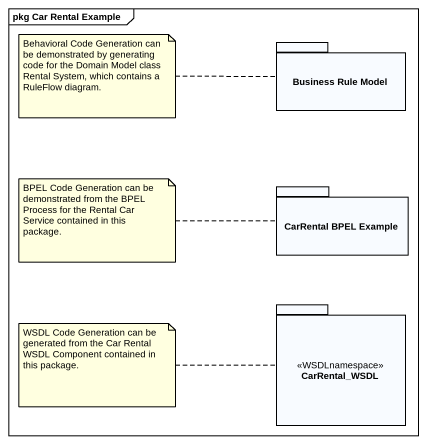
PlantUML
@startuml
mainframe pkg Car Rental Example
package "Business Rule Model" as Business_Rule_Model {
}
package "CarRental BPEL Example" as CarRental_BPEL_Example {
}
package CarRental_WSDL <<WSDLnamespace>> {
}
note left of Business_Rule_Model : Behavioral Code Generation can be demonstrated by generating code for the Domain Model class Rental System, which contains a RuleFlow diagram.
note left of CarRental_BPEL_Example : BPEL Code Generation can be demonstrated from the BPEL Process for the Rental Car Service contained in this package.
note left of CarRental_WSDL : WSDL Code Generation can be generated from the Car Rental WSDL Component contained in this package.
@enduml
